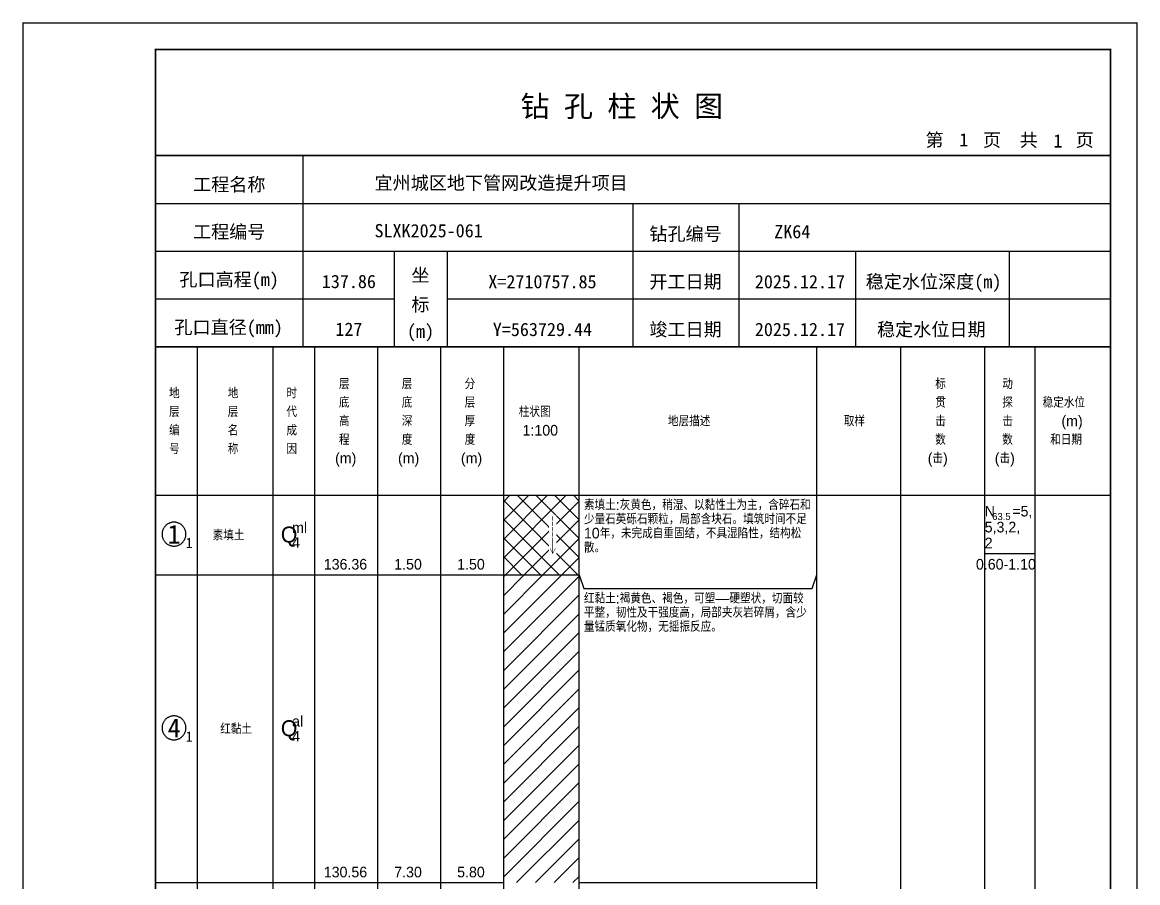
# Model space of a CAD drawing. Header units: millimetres. Extents: x 12489 to 89920, y 4630 to 4927.
# Drawn here: x 52309.3 to 52519.6, y 4764.7 to 4926.8 of the extents above; entities that cross this region are included whole.
import ezdxf
from ezdxf.enums import TextEntityAlignment as Align

# ---------------------------------------------------------------- set-up
doc = ezdxf.new("R2010")
doc.units = ezdxf.units.MM
doc.layers.add('ZZT_TC', color=7, linetype='Continuous')
doc.styles.add('成果图图块', font='', dxfattribs={"height": 2.5})
doc.styles.add('成果图模板', font='')
doc.styles.add('成果图模板标题', font='simhei.ttf')
doc.styles.add('成果图表体', font='Comfont.shx', dxfattribs={"height": 2, "bigfont": 'Hztxt12a.shx'})
doc.styles.get('成果图图块').set_extended_font_data('FangSong_GB2312')
doc.styles.get('成果图模板').set_extended_font_data('FangSong_GB2312')

# ---------------------------------------------------------------- blocks, each defined once
blk = doc.blocks.new('DCBH-1-1-1345', base_point=(0.3, -0.11))
at = {"layer": 'ZZT_TC', "color": 7}
blk.add_polyline3d([(-0.19, 2.31, 0), (-0.3, 2.31, 0), (-0.41, 2.3, 0), (-0.52, 2.29, 0), (-0.63, 2.27, 0), (-0.73, 2.24, 0), (-0.84, 2.21, 0), (-0.95, 2.18, 0), (-1.05, 2.14, 0), (-1.15, 2.09, 0), (-1.25, 2.04, 0), (-1.35, 1.99, 0), (-1.44, 1.93, 0), (-1.53, 1.87, 0), (-1.62, 1.8, 0), (-1.7, 1.73, 0), (-1.78, 1.65, 0), (-1.86, 1.57, 0), (-1.93, 1.49, 0), (-2, 1.4, 0), (-2.06, 1.31, 0), (-2.12, 1.22, 0), (-2.17, 1.12, 0), (-2.22, 1.02, 0), (-2.27, 0.92, 0), (-2.31, 0.82, 0), (-2.34, 0.71, 0), (-2.37, 0.61, 0), (-2.4, 0.5, 0), (-2.41, 0.39, 0), (-2.43, 0.28, 0), (-2.44, 0.17, 0), (-2.44, 0.06, 0), (-2.44, -0.05, 0), (-2.43, -0.16, 0), (-2.41, -0.27, 0), (-2.4, -0.38, 0), (-2.37, -0.49, 0), (-2.34, -0.6, 0), (-2.31, -0.7, 0), (-2.27, -0.8, 0), (-2.22, -0.9, 0), (-2.17, -1, 0), (-2.12, -1.1, 0), (-2.06, -1.19, 0), (-2, -1.28, 0), (-1.93, -1.37, 0), (-1.86, -1.45, 0), (-1.78, -1.53, 0), (-1.7, -1.61, 0), (-1.62, -1.68, 0), (-1.53, -1.75, 0), (-1.44, -1.81, 0), (-1.35, -1.87, 0), (-1.25, -1.93, 0), (-1.15, -1.98, 0), (-1.05, -2.02, 0), (-0.95, -2.06, 0), (-0.84, -2.1, 0), (-0.73, -2.13, 0), (-0.63, -2.15, 0), (-0.52, -2.17, 0), (-0.41, -2.18, 0), (-0.3, -2.19, 0), (-0.19, -2.19, 0), (-0.08, -2.19, 0), (0.03, -2.18, 0), (0.14, -2.17, 0), (0.25, -2.15, 0), (0.36, -2.13, 0), (0.47, -2.1, 0), (0.57, -2.06, 0), (0.67, -2.02, 0), (0.77, -1.98, 0), (0.87, -1.93, 0), (0.97, -1.87, 0), (1.06, -1.81, 0), (1.15, -1.75, 0), (1.24, -1.68, 0), (1.32, -1.61, 0), (1.4, -1.53, 0), (1.48, -1.45, 0), (1.55, -1.37, 0), (1.62, -1.28, 0), (1.68, -1.19, 0), (1.74, -1.1, 0), (1.8, -1, 0), (1.85, -0.9, 0), (1.89, -0.8, 0), (1.93, -0.7, 0), (1.97, -0.6, 0), (2, -0.49, 0), (2.02, -0.38, 0), (2.04, -0.27, 0), (2.05, -0.16, 0), (2.06, -0.05, 0), (2.06, 0.06, 0), (2.06, 0.17, 0), (2.05, 0.28, 0), (2.04, 0.39, 0), (2.02, 0.5, 0), (2, 0.61, 0), (1.97, 0.71, 0), (1.93, 0.82, 0), (1.89, 0.92, 0), (1.85, 1.02, 0), (1.8, 1.12, 0), (1.74, 1.22, 0), (1.68, 1.31, 0), (1.62, 1.4, 0), (1.55, 1.49, 0), (1.48, 1.57, 0), (1.4, 1.65, 0), (1.32, 1.73, 0), (1.24, 1.8, 0), (1.15, 1.87, 0), (1.06, 1.93, 0), (0.97, 1.99, 0), (0.87, 2.04, 0), (0.77, 2.09, 0), (0.67, 2.14, 0), (0.57, 2.18, 0), (0.47, 2.21, 0), (0.36, 2.24, 0), (0.25, 2.27, 0), (0.14, 2.29, 0), (0.03, 2.3, 0), (-0.08, 2.31, 0), (-0.19, 2.31, 0)], dxfattribs=at)
at = {"style": '成果图图块'}
blk.add_text('1', height=3.57, dxfattribs=at).set_placement((-0.16, -1.74), align=Align.CENTER)
blk.add_text('1', height=1.91, dxfattribs=at).set_placement((2.03, -2.53))
blk = doc.blocks.new('DCBH-1-1-1346', base_point=(0.3, -0.11))
at = {"layer": 'ZZT_TC', "color": 7}
blk.add_polyline3d([(-0.19, 2.31, 0), (-0.3, 2.31, 0), (-0.41, 2.3, 0), (-0.52, 2.29, 0), (-0.63, 2.27, 0), (-0.73, 2.24, 0), (-0.84, 2.21, 0), (-0.95, 2.18, 0), (-1.05, 2.14, 0), (-1.15, 2.09, 0), (-1.25, 2.04, 0), (-1.35, 1.99, 0), (-1.44, 1.93, 0), (-1.53, 1.87, 0), (-1.62, 1.8, 0), (-1.7, 1.73, 0), (-1.78, 1.65, 0), (-1.86, 1.57, 0), (-1.93, 1.49, 0), (-2, 1.4, 0), (-2.06, 1.31, 0), (-2.12, 1.22, 0), (-2.17, 1.12, 0), (-2.22, 1.02, 0), (-2.27, 0.92, 0), (-2.31, 0.82, 0), (-2.34, 0.71, 0), (-2.37, 0.61, 0), (-2.4, 0.5, 0), (-2.41, 0.39, 0), (-2.43, 0.28, 0), (-2.44, 0.17, 0), (-2.44, 0.06, 0), (-2.44, -0.05, 0), (-2.43, -0.16, 0), (-2.41, -0.27, 0), (-2.4, -0.38, 0), (-2.37, -0.49, 0), (-2.34, -0.6, 0), (-2.31, -0.7, 0), (-2.27, -0.8, 0), (-2.22, -0.9, 0), (-2.17, -1, 0), (-2.12, -1.1, 0), (-2.06, -1.19, 0), (-2, -1.28, 0), (-1.93, -1.37, 0), (-1.86, -1.45, 0), (-1.78, -1.53, 0), (-1.7, -1.61, 0), (-1.62, -1.68, 0), (-1.53, -1.75, 0), (-1.44, -1.81, 0), (-1.35, -1.87, 0), (-1.25, -1.93, 0), (-1.15, -1.98, 0), (-1.05, -2.02, 0), (-0.95, -2.06, 0), (-0.84, -2.1, 0), (-0.73, -2.13, 0), (-0.63, -2.15, 0), (-0.52, -2.17, 0), (-0.41, -2.18, 0), (-0.3, -2.19, 0), (-0.19, -2.19, 0), (-0.08, -2.19, 0), (0.03, -2.18, 0), (0.14, -2.17, 0), (0.25, -2.15, 0), (0.36, -2.13, 0), (0.47, -2.1, 0), (0.57, -2.06, 0), (0.67, -2.02, 0), (0.77, -1.98, 0), (0.87, -1.93, 0), (0.97, -1.87, 0), (1.06, -1.81, 0), (1.15, -1.75, 0), (1.24, -1.68, 0), (1.32, -1.61, 0), (1.4, -1.53, 0), (1.48, -1.45, 0), (1.55, -1.37, 0), (1.62, -1.28, 0), (1.68, -1.19, 0), (1.74, -1.1, 0), (1.8, -1, 0), (1.85, -0.9, 0), (1.89, -0.8, 0), (1.93, -0.7, 0), (1.97, -0.6, 0), (2, -0.49, 0), (2.02, -0.38, 0), (2.04, -0.27, 0), (2.05, -0.16, 0), (2.06, -0.05, 0), (2.06, 0.06, 0), (2.06, 0.17, 0), (2.05, 0.28, 0), (2.04, 0.39, 0), (2.02, 0.5, 0), (2, 0.61, 0), (1.97, 0.71, 0), (1.93, 0.82, 0), (1.89, 0.92, 0), (1.85, 1.02, 0), (1.8, 1.12, 0), (1.74, 1.22, 0), (1.68, 1.31, 0), (1.62, 1.4, 0), (1.55, 1.49, 0), (1.48, 1.57, 0), (1.4, 1.65, 0), (1.32, 1.73, 0), (1.24, 1.8, 0), (1.15, 1.87, 0), (1.06, 1.93, 0), (0.97, 1.99, 0), (0.87, 2.04, 0), (0.77, 2.09, 0), (0.67, 2.14, 0), (0.57, 2.18, 0), (0.47, 2.21, 0), (0.36, 2.24, 0), (0.25, 2.27, 0), (0.14, 2.29, 0), (0.03, 2.3, 0), (-0.08, 2.31, 0), (-0.19, 2.31, 0)], dxfattribs=at)
at = {"style": '成果图图块'}
blk.add_text('4', height=3.57, dxfattribs=at).set_placement((-0.16, -1.74), align=Align.CENTER)
blk.add_text('1', height=1.91, dxfattribs=at).set_placement((2.03, -2.53))
blk = doc.blocks.new('zztGLdt.dwg', base_point=(0.5, 0))
blk.add_wipeout([(-0.2, -0.2), (1.2, -0.2), (1.2, 3.2), (-0.2, 3.2)])
at = {"color": 7, "const_width": 0.1}
for points in [[(0.5, 3), (0.5, 0)], [(0, 1), (0.5, 0), (1, 1)]]:
    blk.add_lwpolyline(points, dxfattribs=at)
blk = doc.blocks.new('钻孔柱状图路桥昇龙制图梁世成校核莫家里.dwg182', base_point=(25, 236))
for p, q in [((52.82, 236), (52.82, 272)), ((25, 263), (205, 263)), ((115, 236), (115, 263)), ((135, 236), (135, 263)), ((25, 254), (205, 254)), ((70, 236), (70, 254)), ((80, 236), (80, 254)), ((157, 236), (157, 254)), ((185.95, 236), (185.95, 254)), ((25, 245), (70, 245)), ((80, 245), (205, 245))]:
    blk.add_line(p, q)
for points, const_width in [([(0, 0), (210, 0), (210, 297), (0, 297)], 0.25), ([(25, 5), (205, 5), (205, 292), (25, 292)], 0.3)]:
    blk.add_lwpolyline(points, close=True, dxfattribs=dict(const_width=const_width))
at = {"const_width": 0.3}
for points in [[(25, 272), (205, 272)], [(25, 236), (205, 236)]]:
    blk.add_lwpolyline(points, dxfattribs=at)
for s, height, style, p in [('钻 孔 柱 状 图', 4, '成果图模板标题', (93.8, 279.31)), ('第', 2.5, '成果图模板', (170.12, 273.7)), ('页', 2.5, '成果图模板', (180.96, 273.7)), ('共', 2.5, '成果图模板', (187.88, 273.7)), ('页', 2.5, '成果图模板', (198.44, 273.7)), ('工程名称', 2.5, '成果图模板', (32.07, 265.32)), ('宜州城区地下管网改造提升项目', 2.5, '成果图模板', (66.26, 265.61)), ('工程编号', 2.5, '成果图模板', (32.05, 256.41)), ('SLXK2025-061', 2.5, '成果图模板', (66.26, 256.61)), ('钻孔编号', 2.5, '成果图模板', (118.08, 256)), ('ZK64', 2.5, '成果图模板', (141.61, 256.43)), ('孔口高程(m)', 2.5, '成果图模板', (29.48, 247.41)), ('坐', 2.5, '成果图模板', (73.21, 248.24)), ('开工日期', 2.5, '成果图模板', (118.08, 247)), ('稳定水位深度(m)', 2.5, '成果图模板', (158.86, 247)), ('标', 2.5, '成果图模板', (73.21, 242.7)), ('孔口直径(mm)', 2.5, '成果图模板', (28.54, 238.41)), ('(m) ', 2.5, '成果图模板', (72.38, 237.65)), ('竣工日期', 2.5, '成果图模板', (118.08, 238)), ('稳定水位日期', 2.5, '成果图模板', (160.99, 238))]:
    blk.add_text(s, height=height, dxfattribs=dict(style=style)).set_placement(p)
at = {"style": '成果图模板'}
for s, p in [('1', (177.35, 273.74)), ('1', (195.08, 273.53)), ('137.86', (61.43, 247.04)), ('X=2710757.85', (97.92, 247)), ('2025.12.17', (146.46, 247)), ('127', (61.43, 238.04)), ('Y=563729.44', (97.92, 238)), ('2025.12.17', (146.46, 238))]:
    blk.add_text(s, height=2.5, dxfattribs=at).set_placement(p, align=Align.CENTER)

msp = doc.modelspace()

# ---------------------------------------------------------------- hatches: boundary and pattern name
at = {"linetype": 'Continuous'}
h = msp.add_hatch(dxfattribs=at)
h.set_pattern_fill('GKSTT', scale=0.5, style=0, pattern_type=2)
h.set_pattern_definition([(45, (0, 0), (-1.76776695, 1.76776695), []), (135, (0, 0), (-1.76776695, -1.76776695), [])])
h.paths.add_polyline_path([(52400.06, 4822.71), (52414.29, 4822.71), (52414.29, 4837.71), (52400.06, 4837.71)])
h = msp.add_hatch(dxfattribs=at)
h.set_pattern_fill('GKNXT', scale=0.5, style=0, pattern_type=2)
h.set_pattern_definition([(45, (0, 0), (-1.76776695, 1.76776695), [])])
h.paths.add_polyline_path([(52400.06, 4764.71), (52414.29, 4764.71), (52414.29, 4822.71), (52400.06, 4822.71)])

# ---------------------------------------------------------------- linework, layer by layer
at = {"color": 0}
for p, q in [((52334.45, 4837.71), (52342.35, 4837.71)), ((52334.45, 4822.71), (52334.45, 4837.71)), ((52342.35, 4822.71), (52342.35, 4837.71)), ((52334.45, 4822.71), (52342.35, 4822.71)), ((52334.45, 4822.71), (52342.35, 4822.71)), ((52334.45, 4764.71), (52334.45, 4822.71)), ((52342.35, 4764.71), (52342.35, 4822.71)), ((52334.45, 4764.71), (52342.35, 4764.71))]:
    msp.add_line(p, q, dxfattribs=at)
for points in [[(52334.45, 4865.71), (52342.35, 4865.71)], [(52334.45, 4837.71), (52334.45, 4865.71)], [(52342.35, 4837.71), (52342.35, 4865.71)], [(52342.35, 4865.71), (52356.58, 4865.71)], [(52342.35, 4837.71), (52342.35, 4865.71)], [(52356.58, 4837.71), (52356.58, 4865.71)], [(52356.58, 4865.71), (52364.49, 4865.71)], [(52356.58, 4837.71), (52356.58, 4865.71)], [(52364.49, 4837.71), (52364.49, 4865.71)], [(52364.49, 4865.71), (52376.35, 4865.71)], [(52364.49, 4837.71), (52364.49, 4865.71)], [(52376.35, 4837.71), (52376.35, 4865.71)], [(52376.35, 4865.71), (52388.2, 4865.71)], [(52376.35, 4837.71), (52376.35, 4865.71)], [(52388.2, 4837.71), (52388.2, 4865.71)], [(52388.2, 4865.71), (52400.06, 4865.71)], [(52388.2, 4837.71), (52388.2, 4865.71)], [(52400.06, 4837.71), (52400.06, 4865.71)], [(52400.06, 4865.71), (52414.29, 4865.71)], [(52400.06, 4837.71), (52400.06, 4865.71)], [(52414.29, 4837.71), (52414.29, 4865.71)], [(52414.29, 4865.71), (52459.11, 4865.71)], [(52414.29, 4837.71), (52414.29, 4865.71)], [(52459.11, 4837.71), (52459.11, 4865.71)], [(52459.11, 4865.71), (52474.92, 4865.71)], [(52459.11, 4837.71), (52459.11, 4865.71)], [(52474.92, 4837.71), (52474.92, 4865.71)], [(52474.92, 4865.71), (52490.73, 4865.71)], [(52474.92, 4837.71), (52474.92, 4865.71)], [(52490.73, 4837.71), (52490.73, 4865.71)], [(52490.73, 4865.71), (52500.22, 4865.71)], [(52490.73, 4837.71), (52490.73, 4865.71)], [(52500.22, 4837.71), (52500.22, 4865.71)], [(52500.22, 4865.71), (52514.45, 4865.71)], [(52500.22, 4837.71), (52500.22, 4865.71)], [(52514.45, 4837.71), (52514.45, 4865.71)], [(52334.45, 4837.71), (52342.35, 4837.71)], [(52334.45, 4643.71), (52334.45, 4837.71)], [(52334.45, 4837.71), (52342.35, 4837.71)], [(52342.35, 4643.71), (52342.35, 4837.71)], [(52342.35, 4837.71), (52356.58, 4837.71)], [(52342.35, 4643.71), (52342.35, 4837.71)], [(52342.35, 4837.71), (52356.58, 4837.71)], [(52342.35, 4837.71), (52356.58, 4837.71)], [(52342.35, 4822.71), (52342.35, 4837.71)], [(52356.58, 4643.71), (52356.58, 4837.71)], [(52356.58, 4822.71), (52356.58, 4837.71)], [(52356.58, 4837.71), (52364.49, 4837.71)], [(52356.58, 4643.71), (52356.58, 4837.71)], [(52356.58, 4837.71), (52364.49, 4837.71)], [(52356.58, 4837.71), (52364.49, 4837.71)], [(52356.58, 4822.71), (52356.58, 4837.71)], [(52364.49, 4643.71), (52364.49, 4837.71)], [(52364.49, 4822.71), (52364.49, 4837.71)], [(52364.49, 4837.71), (52376.35, 4837.71)], [(52364.49, 4643.71), (52364.49, 4837.71)], [(52364.49, 4837.71), (52376.35, 4837.71)], [(52364.49, 4837.71), (52376.35, 4837.71)], [(52364.49, 4822.71), (52364.49, 4837.71)], [(52376.35, 4643.71), (52376.35, 4837.71)], [(52376.35, 4822.71), (52376.35, 4837.71)], [(52376.35, 4837.71), (52388.2, 4837.71)], [(52376.35, 4643.71), (52376.35, 4837.71)], [(52376.35, 4837.71), (52388.2, 4837.71)], [(52376.35, 4837.71), (52388.2, 4837.71)], [(52376.35, 4822.71), (52376.35, 4837.71)], [(52388.2, 4643.71), (52388.2, 4837.71)], [(52388.2, 4822.71), (52388.2, 4837.71)], [(52388.2, 4837.71), (52400.06, 4837.71)], [(52388.2, 4643.71), (52388.2, 4837.71)], [(52388.2, 4837.71), (52400.06, 4837.71)], [(52388.2, 4837.71), (52400.06, 4837.71)], [(52388.2, 4822.71), (52388.2, 4837.71)], [(52400.06, 4643.71), (52400.06, 4837.71)], [(52400.06, 4822.71), (52400.06, 4837.71)], [(52400.06, 4837.71), (52414.29, 4837.71)], [(52400.06, 4643.71), (52400.06, 4837.71)], [(52400.06, 4837.71), (52414.29, 4837.71)], [(52414.29, 4643.71), (52414.29, 4837.71)], [(52414.29, 4837.71), (52459.11, 4837.71)], [(52414.29, 4643.71), (52414.29, 4837.71)], [(52414.29, 4837.71), (52459.11, 4837.71)], [(52414.29, 4822.71), (52414.29, 4837.71)], [(52459.11, 4643.71), (52459.11, 4837.71)], [(52459.11, 4822.71), (52459.11, 4837.71)], [(52459.11, 4837.71), (52474.92, 4837.71)], [(52459.11, 4643.71), (52459.11, 4837.71)], [(52459.11, 4837.71), (52474.92, 4837.71)], [(52474.92, 4643.71), (52474.92, 4837.71)], [(52474.92, 4837.71), (52490.73, 4837.71)], [(52474.92, 4643.71), (52474.92, 4837.71)], [(52474.92, 4837.71), (52490.73, 4837.71)], [(52490.73, 4643.71), (52490.73, 4837.71)], [(52490.73, 4837.71), (52500.22, 4837.71)], [(52490.73, 4643.71), (52490.73, 4837.71)], [(52490.73, 4837.71), (52500.22, 4837.71)], [(52490.73, 4837.71), (52500.22, 4837.71)], [(52490.73, 4826.71), (52490.73, 4837.71)], [(52500.22, 4643.71), (52500.22, 4837.71)], [(52500.22, 4826.71), (52500.22, 4837.71)], [(52500.22, 4837.71), (52514.45, 4837.71)], [(52500.22, 4643.71), (52500.22, 4837.71)], [(52500.22, 4837.71), (52514.45, 4837.71)], [(52514.45, 4643.71), (52514.45, 4837.71)], [(52490.73, 4826.71), (52500.22, 4826.71)], [(52342.35, 4822.71), (52356.58, 4822.71)], [(52342.35, 4822.71), (52356.58, 4822.71)], [(52342.35, 4764.71), (52342.35, 4822.71)], [(52356.58, 4764.71), (52356.58, 4822.71)], [(52356.58, 4822.71), (52364.49, 4822.71)], [(52356.58, 4822.71), (52364.49, 4822.71)], [(52356.58, 4764.71), (52356.58, 4822.71)], [(52364.49, 4764.71), (52364.49, 4822.71)], [(52364.49, 4822.71), (52376.35, 4822.71)], [(52364.49, 4822.71), (52376.35, 4822.71)], [(52364.49, 4764.71), (52364.49, 4822.71)], [(52376.35, 4764.71), (52376.35, 4822.71)], [(52376.35, 4822.71), (52388.2, 4822.71)], [(52376.35, 4822.71), (52388.2, 4822.71)], [(52376.35, 4764.71), (52376.35, 4822.71)], [(52388.2, 4764.71), (52388.2, 4822.71)], [(52388.2, 4822.71), (52400.06, 4822.71)], [(52388.2, 4822.71), (52400.06, 4822.71)], [(52388.2, 4764.71), (52388.2, 4822.71)], [(52400.06, 4764.71), (52400.06, 4822.71)], [(52414.29, 4822.71), (52415.19, 4820.11)], [(52414.29, 4764.71), (52414.29, 4822.71)], [(52458.22, 4820.11), (52459.11, 4822.71)], [(52459.11, 4764.71), (52459.11, 4822.71)], [(52415.19, 4820.11), (52458.22, 4820.11)], [(52342.35, 4764.71), (52356.58, 4764.71)], [(52356.58, 4764.71), (52364.49, 4764.71)], [(52364.49, 4764.71), (52376.35, 4764.71)], [(52376.35, 4764.71), (52388.2, 4764.71)], [(52388.2, 4764.71), (52400.06, 4764.71)], [(52414.29, 4764.71), (52459.11, 4764.71)]]:
    msp.add_lwpolyline(points, dxfattribs=at)
at = {"color": 7, "flags": 128}
msp.add_lwpolyline([(52400.06, 4822.71), (52414.29, 4822.71)], dxfattribs=at)

# ---------------------------------------------------------------- block references
for name, p in [('DCBH-1-1-1345', (52338.4, 4830.21)), ('DCBH-1-1-1346', (52338.4, 4793.71))]:
    msp.add_blockref(name, p)

# ---------------------------------------------------------------- texts
at = {"color": 0, "style": '成果图表体'}
for s, height, p in [('层', 2, (52369, 4857.71)), ('层', 2, (52380.85, 4857.71)), ('分', 2, (52392.71, 4857.71)), ('标', 2, (52481.41, 4857.71)), ('动', 2, (52494.05, 4857.71)), ('地', 2, (52336.98, 4855.96)), ('地', 2, (52348.05, 4855.96)), ('时', 2, (52359.11, 4855.96)), ('底', 2, (52369, 4854.21)), ('底', 2, (52380.85, 4854.21)), ('层', 2, (52392.71, 4854.21)), ('贯', 2, (52481.41, 4854.21)), ('探', 2, (52494.05, 4854.21)), ('稳定水位', 2, (52501.65, 4854.21)), ('层', 2, (52336.98, 4852.46)), ('层', 2, (52348.05, 4852.46)), ('代', 2, (52359.11, 4852.46)), ('高', 2, (52369, 4850.71)), ('深', 2, (52380.85, 4850.71)), ('厚', 2, (52392.71, 4850.71)), ('柱状图', 2, (52402.91, 4852.46)), ('地层描述', 2, (52431.02, 4850.71)), ('取样', 2, (52464.18, 4850.71)), ('击', 2, (52481.41, 4850.71)), ('击', 2, (52494.05, 4850.71)), ('(m)', 2, (52505.2, 4850.71)), ('编', 2, (52336.98, 4848.96)), ('名', 2, (52348.05, 4848.96)), ('成', 2, (52359.11, 4848.96)), ('1:100', 2, (52403.62, 4848.96)), ('程', 2, (52369, 4847.21)), ('度', 2, (52380.85, 4847.21)), ('度', 2, (52392.71, 4847.21)), ('数', 2, (52481.41, 4847.21)), ('数', 2, (52494.05, 4847.21)), ('和日期', 2, (52503.07, 4847.21)), ('号', 2, (52336.98, 4845.46)), ('称', 2, (52348.05, 4845.46)), ('因', 2, (52359.11, 4845.46)), ('(m)', 2, (52368.28, 4843.71)), ('(m)', 2, (52380.14, 4843.71)), ('(m)', 2, (52392, 4843.71)), ('(击)', 2, (52479.99, 4843.71)), ('(击)', 2, (52492.63, 4843.71)), ('N', 2, (52490.73, 4833.71)), ('63.5', 1.333, (52492.15, 4833.04)), ('=5,', 2, (52495.94, 4833.71)), ('Q', 3, (52358.05, 4828.81)), ('ml', 2, (52360.18, 4830.61)), ('5,3,2,', 2, (52490.73, 4830.71)), ('素填土', 2, (52345.2, 4829.21)), ('4', 2, (52360.18, 4827.81)), ('2', 2, (52490.73, 4827.71)), ('136.36', 2, (52366.15, 4823.71)), ('1.50', 2, (52379.43, 4823.71)), ('1.50', 2, (52391.29, 4823.71)), ('0.60-1.10', 2, (52489.08, 4823.71)), ('al', 2, (52360.18, 4794.11)), ('红黏土', 2, (52346.63, 4792.71)), ('Q', 3, (52358.05, 4792.31)), ('4', 2, (52360.18, 4791.31)), ('130.56', 2, (52366.15, 4765.71)), ('7.30', 2, (52379.43, 4765.71)), ('5.80', 2, (52391.29, 4765.71))]:
    msp.add_text(s, height=height, dxfattribs=at).set_placement(p)
at = {"color": 0, "char_height": 2, "width": 43.0292, "attachment_point": 1, "line_spacing_factor": 0.8, "style": '成果图表体'}
for s, insert in [('素填土:灰黄色，稍湿、以黏性土为主，含碎石和少量石英砾石颗粒，局部含块石。填筑时间不足10年，未完成自重固结，不具湿陷性，结构松散。', (52415.19, 4836.91)), ('红黏土:褐黄色、褐色，可塑—硬塑状，切面较平整，韧性及干强度高，局部夹灰岩碎屑，含少量锰质氧化物，无摇振反应。', (52415.19, 4819.31))]:
    msp.add_mtext(s, dxfattribs=dict(at, insert=insert))

# ---------------------------------------------------------------- next in the draw order: block references
msp.add_blockref('zztGLdt.dwg', (52409.31, 4830.71))

# ---------------------------------------------------------------- next in the draw order: block references
msp.add_blockref('zztGLdt.dwg', (52409.31, 4829.71))

# ---------------------------------------------------------------- next in the draw order: block references
msp.add_blockref('zztGLdt.dwg', (52409.31, 4828.71))

# ---------------------------------------------------------------- next in the draw order: block references
msp.add_blockref('zztGLdt.dwg', (52409.31, 4827.71))

# ---------------------------------------------------------------- next in the draw order: block references
msp.add_blockref('zztGLdt.dwg', (52409.31, 4826.71))

# ---------------------------------------------------------------- next in the draw order: block references
msp.add_blockref('钻孔柱状图路桥昇龙制图梁世成校核莫家里.dwg182', (52334.45, 4865.71))

doc.saveas('drawing.dxf')
